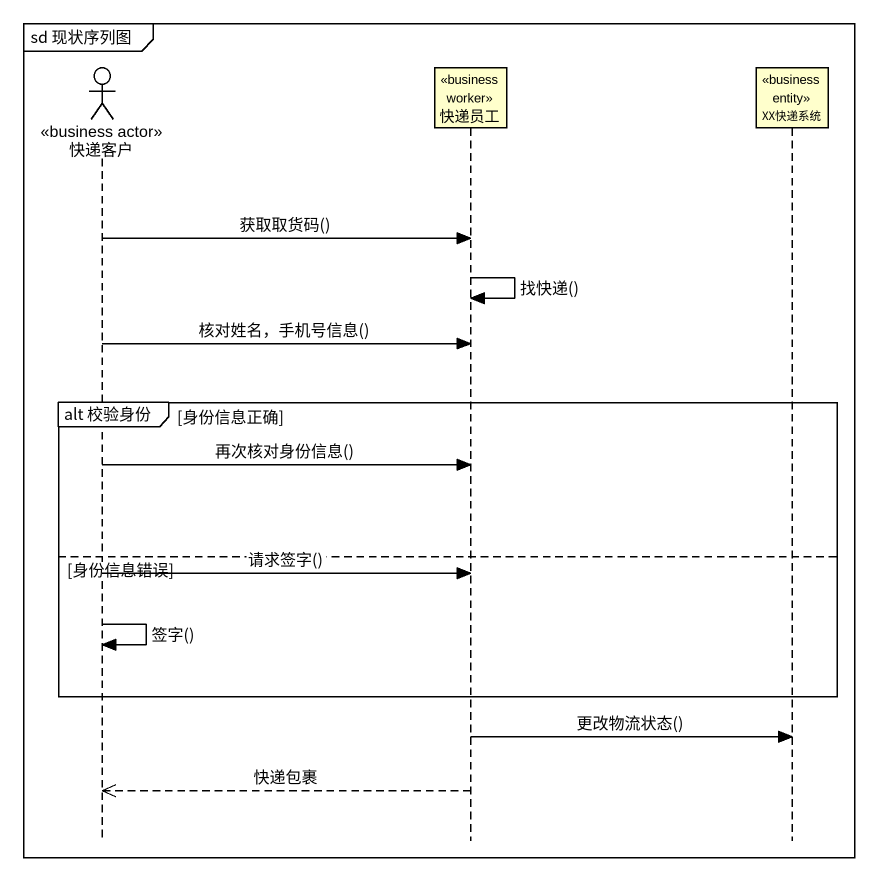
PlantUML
@startuml
mainframe sd 现状序列图
hide footbox
actor 快递客户 <<business actor>>
participant 快递员工 <<business worker>>
participant XX快递系统 <<business entity>>

快递客户 -> 快递员工 : 获取取货码()
快递员工 -> 快递员工 : 找快递()
快递客户 -> 快递员工 : 核对姓名，手机号信息()
group alt 校验身份 [身份信息正确]
  快递客户 -> 快递员工 : 再次核对身份信息()
else 身份信息错误
  快递客户 -> 快递员工 : 请求签字()
  快递客户 -> 快递客户 : 签字()
end
快递员工 -> XX快递系统 : 更改物流状态()
快递员工 -->> 快递客户 : 快递包裹
@enduml
